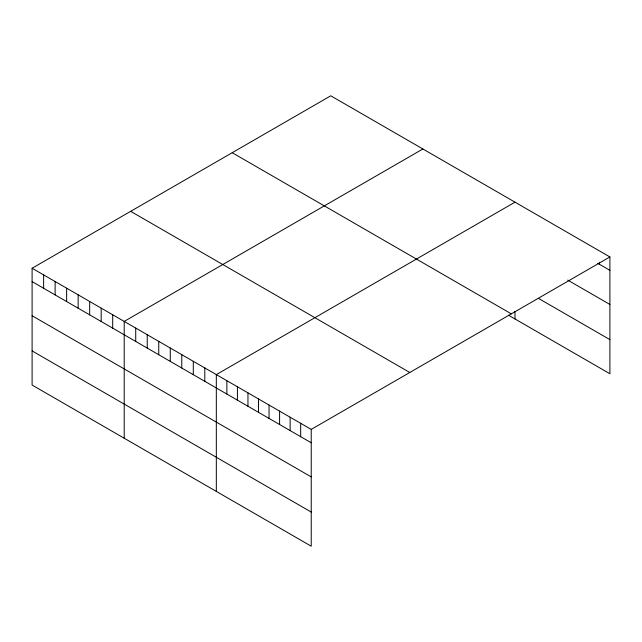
<?xml version="1.0" encoding="UTF-8"?>
<svg xmlns="http://www.w3.org/2000/svg" width="642" height="642" viewBox="0 0 642 642"><rect width="100%" height="100%" fill="white"/><g stroke="black" fill="none" stroke-linecap="round" stroke-linejoin="round"><path stroke-width="0.96" d="M32.1 268.244L311.226 429.394L311.226 546.198L32.1 385.048L32.1 268.244L330.774 95.802L609.9 256.952L609.9 373.756L508.416 315.166M422.885 148.984L124.211 321.425L124.211 438.221M514.996 202.166L216.322 374.607L216.322 491.403M311.226 429.394L609.9 256.952M597.734 263.3L609.9 270.33M567.721 280.105L609.9 304.46M538.518 298.41L609.9 339.626M232.211 152.708L511.337 313.858M130.663 211.338L409.789 372.488M32.1 281.613L311.226 442.763M32.1 315.744L311.226 476.894M32.1 350.909L311.226 512.059M599.355 262.329L599.355 264.239M514.996 311.378L514.996 318.962M300.681 423.311L300.681 436.68M290.136 417.22L290.136 430.589M279.591 411.129L279.591 424.506M269.046 405.046L269.046 418.415M258.501 398.955L258.501 412.324M247.956 392.872L247.956 406.242M237.412 386.781L237.412 400.151M226.867 380.69L226.867 394.06M204.806 367.954L204.806 381.324M193.29 361.31L193.29 374.679M181.782 354.665L181.782 368.035M170.266 348.012L170.266 361.382M158.751 341.367L158.751 354.737M147.235 334.723L147.235 348.092M135.727 328.07L135.727 341.44M112.695 314.781L112.695 328.15M101.179 308.128L101.179 321.498M89.671 301.483L89.671 314.853M78.155 294.838L78.155 308.208M66.64 288.186L66.64 301.555M55.124 281.541L55.124 294.911M43.616 274.896L43.616 288.266"/></g></svg>
